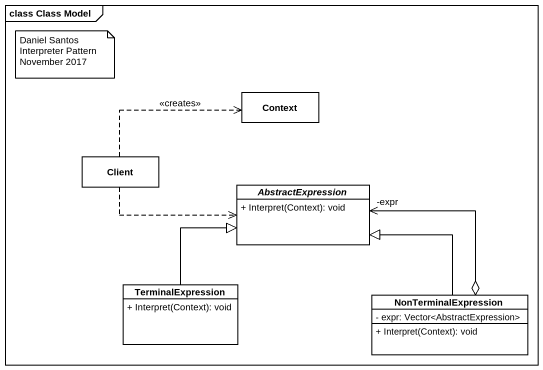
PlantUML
@startuml
mainframe class Class Model
hide circle
hide empty members
skinparam classAttributeIconSize 0
class Context
class Client
abstract class AbstractExpression {
  + Interpret(Context): void
}
class TerminalExpression {
  + Interpret(Context): void
}
class NonTerminalExpression {
  - expr: Vector<AbstractExpression>
  + Interpret(Context): void
}
Client .right.> Context : <<creates>>
Client .right.> AbstractExpression
AbstractExpression "-expr" <--o NonTerminalExpression
TerminalExpression -up-|> AbstractExpression
NonTerminalExpression -up-|> AbstractExpression
note as N1
  Daniel Santos
  Interpreter Pattern
  November 2017
end note
@enduml
